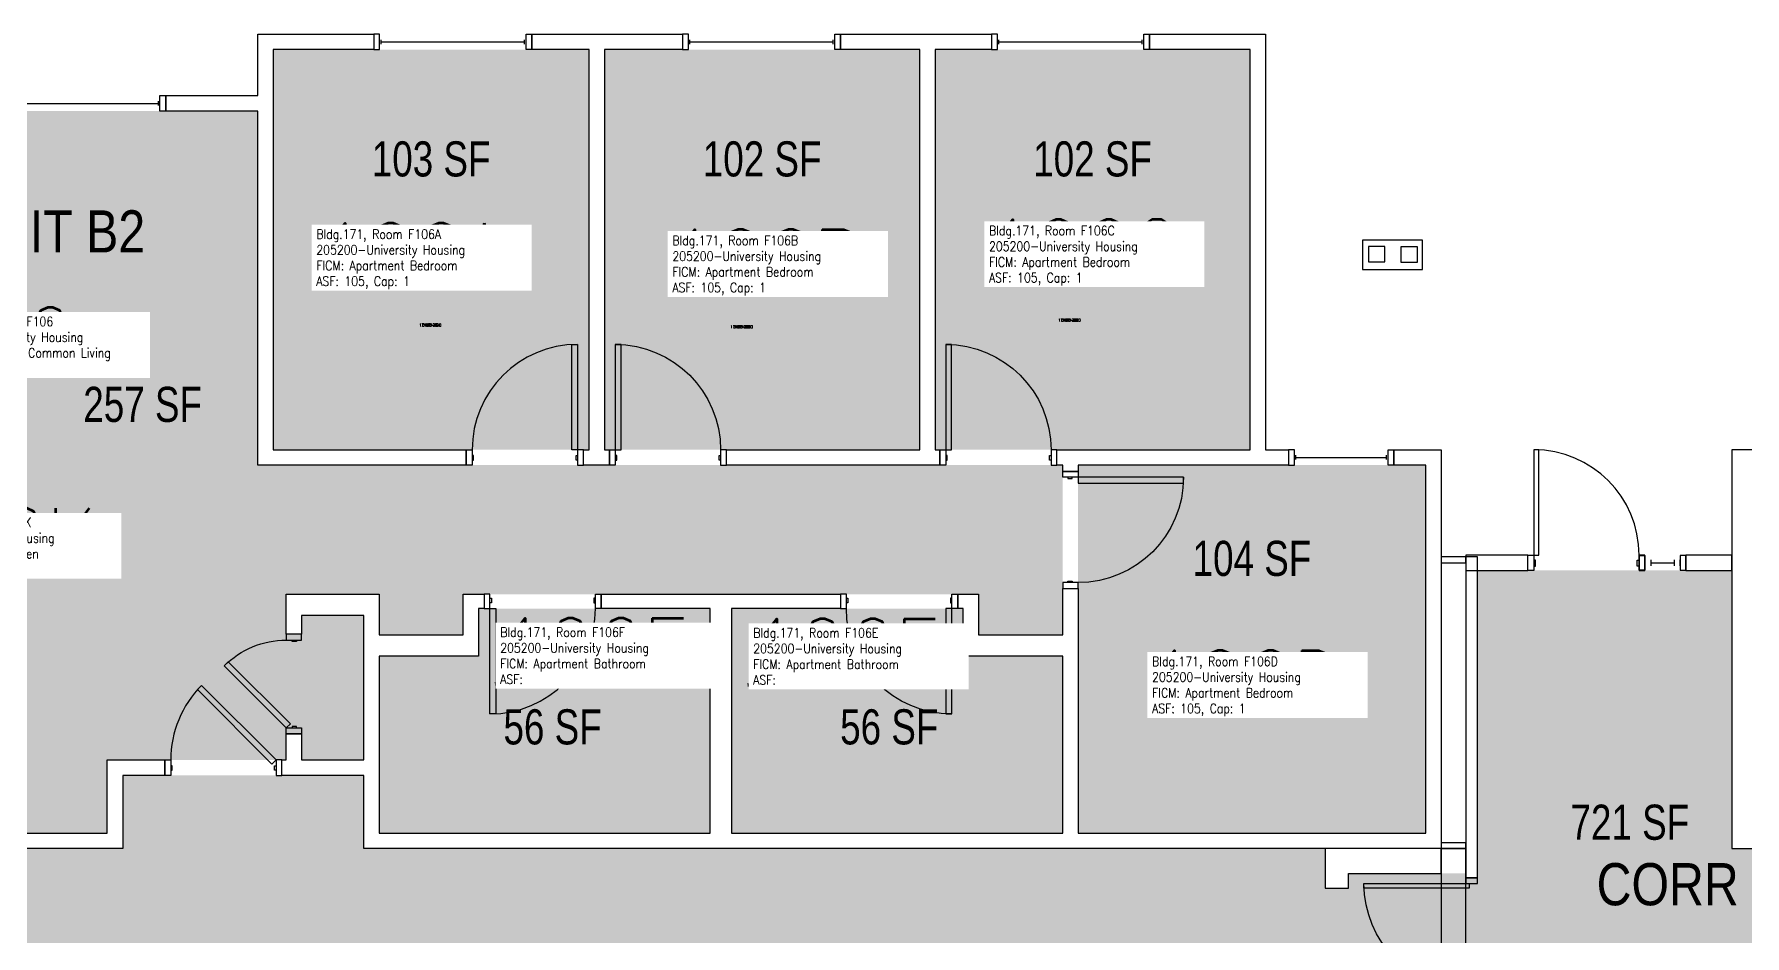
# Model space of a CAD drawing. Header units: inches. Extents: x -93 to 1642, y -75 to 1661.
# Drawn here: x 244 to 829, y 1353 to 1661 of the extents above; entities that cross this region are included whole.
import ezdxf
from ezdxf.enums import TextEntityAlignment as Align

# ---------------------------------------------------------------- set-up
doc = ezdxf.new("R2010")
doc.units = ezdxf.units.IN
doc.header["$LTSCALE"] = 96
doc.header["$MEASUREMENT"] = 0
for name, color, linetype in [('A-AREA-IDEN', 1, 'Continuous'), ('A-DOOR', 2, 'Continuous'), ('A-GLAZ', 1, 'Continuous'), ('A-IDEN-RNUM', 7, 'Continuous'), ('A-IDEN-SNUM', 4, 'Continuous'), ('A-IDEN-VNUM', 4, 'Continuous'), ('A-WALL', 5, 'Continuous'), ('AREA-TEXT', 3, 'Continuous'), ('Rooms-Category-Color', 7, 'Continuous'), ('Rooms-College-Color', 7, 'Continuous'), ('Rooms-Department-Color', 7, 'Continuous'), ('Rooms-Division-Color', 7, 'Continuous'), ('Rooms-Information', 7, 'Continuous')]:
    doc.layers.add(name, color=color, linetype=linetype)
doc.styles.add('AREA', font='arial.ttf', dxfattribs={"width": 0.75, "height": 12})
doc.styles.add('ROOMSNUMBER', font='txt.shx', dxfattribs={"height": 0.03})
doc.styles.add('ROOMVNUMBER', font='simplex.shx', dxfattribs={"width": 0.85})
doc.styles.get("Standard").update_dxf_attribs({"font": 'ARIALN.TTF'})

msp = doc.modelspace()

# ---------------------------------------------------------------- hatches: boundary and pattern name
h = msp.add_hatch()
h.set_pattern_fill('ANSI31', color=256, style=0)
h.set_pattern_definition([(135, (784.10672, 2033.59211), (0.088388348, 0.088388348), [])])
h.paths.add_polyline_path([(452.64, 1449.64), (393.9, 1449.64), (393.9, 1440.43), (452.64, 1440.43)], flags=9)
at = {"layer": 'Rooms-Category-Color', "true_color": 0x728ef3}
for points in [[(433.88, 1655.5), (325.88, 1655.5), (325.88, 1518.75), (433.88, 1518.75), (433.86, 1655.06)], [(546.75, 1655.5), (439.13, 1655.5), (439.11, 1518.76), (546.75, 1518.75), (546.74, 1655.06)], [(552, 1655.5), (659.63, 1655.5), (659.63, 1518.75), (551.99, 1518.76), (551.99, 1655.06)], [(185.13, 1634.5), (320.63, 1634.5), (320.63, 1513.5), (595.63, 1513.5), (595.63, 1455.5), (566.87, 1455.5), (566.87, 1469.37), (390.84, 1469.37), (390.84, 1455.5), (362.09, 1455.5), (362.09, 1469.37), (330.39, 1469.37), (330.39, 1455.75), (335.64, 1455.75), (335.64, 1462.12), (356.84, 1462.12), (356.84, 1412.75), (335.64, 1412.75), (335.64, 1421.75), (330.39, 1421.75), (330.39, 1412.75), (269.27, 1412.75), (269.27, 1503.25), (199.13, 1503.25), (199.13, 1517.87), (185.13, 1517.87)], [(719.61, 1387.75), (719.63, 1513.5), (600.88, 1513.5), (600.88, 1387.75)], [(185.13, 1503.25), (185.13, 1387.75), (269.27, 1387.75), (269.27, 1503.25)], [(475.22, 1387.75), (362.09, 1387.75), (362.09, 1448.25), (396.09, 1448.25), (396.09, 1464.5), (475.23, 1464.5)], [(561.61, 1464.5), (482.48, 1464.5), (482.48, 1387.75), (595.61, 1387.75), (595.63, 1448.25), (561.63, 1448.25)]]:
    msp.add_hatch(color=171, dxfattribs=at).paths.add_polyline_path(points)
at = {"layer": 'Rooms-Category-Color', "true_color": 0xadadad}
msp.add_hatch(color=253, dxfattribs=at).paths.add_polyline_path([(185.13, 1382.5), (274.52, 1382.5), (274.52, 1407.5), (356.84, 1407.5), (356.84, 1382.5), (685.25, 1382.5), (685.25, 1369), (693.25, 1369), (693.25, 1374), (724.88, 1374), (733.25, 1374), (733.25, 1372.5), (737.25, 1372.5), (737.25, 1477.5), (824.12, 1477.5), (824.12, 1382.5), (1192.16, 1382.5), (1192.16, 1407.5), (1274.48, 1407.5), (1274.48, 1382.5), (1363.87, 1382.5), (1363.87, 1322.5), (1138.87, 1322.5), (1138.87, 1202.75), (1051.88, 1202.75), (1051.88, 1322.5), (935.89, 1322.5), (935.89, 1286.5), (785.25, 1286.5), (785.25, 1300), (777.25, 1300), (777.25, 1295), (737.25, 1295), (737.25, 1296.5), (733.25, 1296.5), (733.25, 1286.5), (713.23, 1286.5), (622.11, 1286.5), (622.11, 1322.5), (185.13, 1322.5)])
at = {"layer": 'Rooms-College-Color', "true_color": 0xadadad}
for points in [[(433.88, 1655.5), (325.88, 1655.5), (325.88, 1518.75), (433.88, 1518.75), (433.86, 1655.06)], [(546.75, 1655.5), (439.13, 1655.5), (439.11, 1518.76), (546.75, 1518.75), (546.74, 1655.06)], [(552, 1655.5), (659.63, 1655.5), (659.63, 1518.75), (551.99, 1518.76), (551.99, 1655.06)], [(185.13, 1634.5), (320.63, 1634.5), (320.63, 1513.5), (595.63, 1513.5), (595.63, 1455.5), (566.87, 1455.5), (566.87, 1469.37), (390.84, 1469.37), (390.84, 1455.5), (362.09, 1455.5), (362.09, 1469.37), (330.39, 1469.37), (330.39, 1455.75), (335.64, 1455.75), (335.64, 1462.12), (356.84, 1462.12), (356.84, 1412.75), (335.64, 1412.75), (335.64, 1421.75), (330.39, 1421.75), (330.39, 1412.75), (269.27, 1412.75), (269.27, 1503.25), (199.13, 1503.25), (199.13, 1517.87), (185.13, 1517.87)], [(719.61, 1387.75), (719.63, 1513.5), (600.88, 1513.5), (600.88, 1387.75)], [(185.13, 1503.25), (185.13, 1387.75), (269.27, 1387.75), (269.27, 1503.25)], [(185.13, 1382.5), (274.52, 1382.5), (274.52, 1407.5), (356.84, 1407.5), (356.84, 1382.5), (685.25, 1382.5), (685.25, 1369), (693.25, 1369), (693.25, 1374), (724.88, 1374), (733.25, 1374), (733.25, 1372.5), (737.25, 1372.5), (737.25, 1477.5), (824.12, 1477.5), (824.12, 1382.5), (1192.16, 1382.5), (1192.16, 1407.5), (1274.48, 1407.5), (1274.48, 1382.5), (1363.87, 1382.5), (1363.87, 1322.5), (1138.87, 1322.5), (1138.87, 1202.75), (1051.88, 1202.75), (1051.88, 1322.5), (935.89, 1322.5), (935.89, 1286.5), (785.25, 1286.5), (785.25, 1300), (777.25, 1300), (777.25, 1295), (737.25, 1295), (737.25, 1296.5), (733.25, 1296.5), (733.25, 1286.5), (713.23, 1286.5), (622.11, 1286.5), (622.11, 1322.5), (185.13, 1322.5)], [(475.22, 1387.75), (362.09, 1387.75), (362.09, 1448.25), (396.09, 1448.25), (396.09, 1464.5), (475.23, 1464.5)], [(561.61, 1464.5), (482.48, 1464.5), (482.48, 1387.75), (595.61, 1387.75), (595.63, 1448.25), (561.63, 1448.25)]]:
    msp.add_hatch(color=253, dxfattribs=at).paths.add_polyline_path(points)
at = {"layer": 'Rooms-Department-Color', "true_color": 0x604aed}
for points in [[(433.88, 1655.5), (325.88, 1655.5), (325.88, 1518.75), (433.88, 1518.75), (433.86, 1655.06)], [(546.75, 1655.5), (439.13, 1655.5), (439.11, 1518.76), (546.75, 1518.75), (546.74, 1655.06)], [(552, 1655.5), (659.63, 1655.5), (659.63, 1518.75), (551.99, 1518.76), (551.99, 1655.06)], [(185.13, 1634.5), (320.63, 1634.5), (320.63, 1513.5), (595.63, 1513.5), (595.63, 1455.5), (566.87, 1455.5), (566.87, 1469.37), (390.84, 1469.37), (390.84, 1455.5), (362.09, 1455.5), (362.09, 1469.37), (330.39, 1469.37), (330.39, 1455.75), (335.64, 1455.75), (335.64, 1462.12), (356.84, 1462.12), (356.84, 1412.75), (335.64, 1412.75), (335.64, 1421.75), (330.39, 1421.75), (330.39, 1412.75), (269.27, 1412.75), (269.27, 1503.25), (199.13, 1503.25), (199.13, 1517.87), (185.13, 1517.87)], [(719.61, 1387.75), (719.63, 1513.5), (600.88, 1513.5), (600.88, 1387.75)], [(185.13, 1503.25), (185.13, 1387.75), (269.27, 1387.75), (269.27, 1503.25)], [(475.22, 1387.75), (362.09, 1387.75), (362.09, 1448.25), (396.09, 1448.25), (396.09, 1464.5), (475.23, 1464.5)], [(561.61, 1464.5), (482.48, 1464.5), (482.48, 1387.75), (595.61, 1387.75), (595.63, 1448.25), (561.63, 1448.25)]]:
    msp.add_hatch(color=173, dxfattribs=at).paths.add_polyline_path(points)
at = {"layer": 'Rooms-Department-Color', "true_color": 0xacacac}
msp.add_hatch(color=253, dxfattribs=at).paths.add_polyline_path([(185.13, 1382.5), (274.52, 1382.5), (274.52, 1407.5), (356.84, 1407.5), (356.84, 1382.5), (685.25, 1382.5), (685.25, 1369), (693.25, 1369), (693.25, 1374), (724.88, 1374), (733.25, 1374), (733.25, 1372.5), (737.25, 1372.5), (737.25, 1477.5), (824.12, 1477.5), (824.12, 1382.5), (1192.16, 1382.5), (1192.16, 1407.5), (1274.48, 1407.5), (1274.48, 1382.5), (1363.87, 1382.5), (1363.87, 1322.5), (1138.87, 1322.5), (1138.87, 1202.75), (1051.88, 1202.75), (1051.88, 1322.5), (935.89, 1322.5), (935.89, 1286.5), (785.25, 1286.5), (785.25, 1300), (777.25, 1300), (777.25, 1295), (737.25, 1295), (737.25, 1296.5), (733.25, 1296.5), (733.25, 1286.5), (713.23, 1286.5), (622.11, 1286.5), (622.11, 1322.5), (185.13, 1322.5)])
at = {"layer": 'Rooms-Division-Color', "true_color": 0x604aed}
for points in [[(433.88, 1655.5), (325.88, 1655.5), (325.88, 1518.75), (433.88, 1518.75), (433.86, 1655.06)], [(546.75, 1655.5), (439.13, 1655.5), (439.11, 1518.76), (546.75, 1518.75), (546.74, 1655.06)], [(552, 1655.5), (659.63, 1655.5), (659.63, 1518.75), (551.99, 1518.76), (551.99, 1655.06)], [(185.13, 1634.5), (320.63, 1634.5), (320.63, 1513.5), (595.63, 1513.5), (595.63, 1455.5), (566.87, 1455.5), (566.87, 1469.37), (390.84, 1469.37), (390.84, 1455.5), (362.09, 1455.5), (362.09, 1469.37), (330.39, 1469.37), (330.39, 1455.75), (335.64, 1455.75), (335.64, 1462.12), (356.84, 1462.12), (356.84, 1412.75), (335.64, 1412.75), (335.64, 1421.75), (330.39, 1421.75), (330.39, 1412.75), (269.27, 1412.75), (269.27, 1503.25), (199.13, 1503.25), (199.13, 1517.87), (185.13, 1517.87)], [(719.61, 1387.75), (719.63, 1513.5), (600.88, 1513.5), (600.88, 1387.75)], [(185.13, 1503.25), (185.13, 1387.75), (269.27, 1387.75), (269.27, 1503.25)], [(475.22, 1387.75), (362.09, 1387.75), (362.09, 1448.25), (396.09, 1448.25), (396.09, 1464.5), (475.23, 1464.5)], [(561.61, 1464.5), (482.48, 1464.5), (482.48, 1387.75), (595.61, 1387.75), (595.63, 1448.25), (561.63, 1448.25)]]:
    msp.add_hatch(color=173, dxfattribs=at).paths.add_polyline_path(points)
at = {"layer": 'Rooms-Division-Color', "true_color": 0xadadad}
msp.add_hatch(color=253, dxfattribs=at).paths.add_polyline_path([(185.13, 1382.5), (274.52, 1382.5), (274.52, 1407.5), (356.84, 1407.5), (356.84, 1382.5), (685.25, 1382.5), (685.25, 1369), (693.25, 1369), (693.25, 1374), (724.88, 1374), (733.25, 1374), (733.25, 1372.5), (737.25, 1372.5), (737.25, 1477.5), (824.12, 1477.5), (824.12, 1382.5), (1192.16, 1382.5), (1192.16, 1407.5), (1274.48, 1407.5), (1274.48, 1382.5), (1363.87, 1382.5), (1363.87, 1322.5), (1138.87, 1322.5), (1138.87, 1202.75), (1051.88, 1202.75), (1051.88, 1322.5), (935.89, 1322.5), (935.89, 1286.5), (785.25, 1286.5), (785.25, 1300), (777.25, 1300), (777.25, 1295), (737.25, 1295), (737.25, 1296.5), (733.25, 1296.5), (733.25, 1286.5), (713.23, 1286.5), (622.11, 1286.5), (622.11, 1322.5), (185.13, 1322.5)])

# ---------------------------------------------------------------- linework, layer by layer
at = {"layer": 'A-DOOR'}
for p, q in [((758.25, 1518.75), (756.5, 1518.75)), ((756.5, 1518.75), (756.5, 1482.75)), ((758.25, 1482.75), (758.25, 1518.75)), ((733.25, 1482.12), (724.88, 1482.12)), ((724.88, 1482.12), (724.88, 1482.12)), ((724.88, 1482.12), (724.88, 1480.12)), ((724.88, 1480.12), (733.25, 1480.12)), ((733.25, 1480.12), (733.25, 1482.12)), ((754.5, 1477.5), (754.5, 1482.75)), ((754.5, 1482.75), (756.5, 1482.75)), ((756.5, 1482.75), (758.25, 1482.75)), ((756.5, 1482.75), (756.5, 1477.5)), ((757.13, 1481), (756.5, 1481)), ((756.5, 1481), (756.5, 1479)), ((756.5, 1479), (757.13, 1479)), ((757.13, 1479), (757.13, 1481)), ((791.88, 1479), (791.88, 1481)), ((791.88, 1481), (792.5, 1481)), ((792.5, 1479), (791.88, 1479)), ((794.5, 1482.75), (792.5, 1482.75)), ((792.5, 1482.75), (792.5, 1477.5)), ((792.5, 1481), (792.5, 1479)), ((794.5, 1477.5), (794.5, 1482.75)), ((756.5, 1477.5), (754.5, 1477.5)), ((792.5, 1477.5), (794.5, 1477.5)), ((733.25, 1384.5), (724.88, 1384.5)), ((724.88, 1384.5), (724.88, 1384.5)), ((724.88, 1384.5), (724.88, 1382.5)), ((733.25, 1382.5), (724.88, 1382.5)), ((724.88, 1382.5), (724.88, 1286.5)), ((724.88, 1382.5), (733.25, 1382.5)), ((733.25, 1382.5), (733.25, 1384.5)), ((733.25, 1286.5), (733.25, 1382.5)), ((698.5, 1369), (698.5, 1370.5)), ((698.5, 1370.5), (734.5, 1370.5)), ((734.5, 1369), (698.5, 1369)), ((737.25, 1372.5), (733.25, 1372.5)), ((733.25, 1372.5), (733.25, 1370.5)), ((733.25, 1370.5), (737.25, 1370.5)), ((734.5, 1370.5), (734.5, 1369)), ((737.25, 1370.5), (737.25, 1372.5))]:
    msp.add_line(p, q, dxfattribs=at)
for points in [[(429.88, 1518.75), (427.88, 1518.75), (427.88, 1554.75), (429.88, 1554.75)], [(442.75, 1518.75), (444.75, 1518.75), (444.75, 1554.75), (442.75, 1554.75)], [(555.63, 1518.75), (557.63, 1518.75), (557.63, 1554.75), (555.63, 1554.75)], [(393.88, 1513.5), (391.88, 1513.5), (391.88, 1518.75), (393.88, 1518.75)], [(393.88, 1515.25), (394.38, 1515.25), (394.38, 1516.75), (393.88, 1516.75)], [(429.88, 1515.25), (429.38, 1515.25), (429.38, 1516.75), (429.88, 1516.75)], [(429.88, 1513.5), (431.88, 1513.5), (431.88, 1518.75), (429.88, 1518.75)], [(442.75, 1513.5), (440.75, 1513.5), (440.75, 1518.75), (442.75, 1518.75)], [(442.75, 1515.25), (443.25, 1515.25), (443.25, 1516.75), (442.75, 1516.75)], [(478.75, 1515.25), (478.25, 1515.25), (478.25, 1516.75), (478.75, 1516.75)], [(478.75, 1513.5), (480.75, 1513.5), (480.75, 1518.75), (478.75, 1518.75)], [(555.63, 1513.5), (553.63, 1513.5), (553.63, 1518.75), (555.63, 1518.75)], [(555.63, 1515.25), (556.13, 1515.25), (556.13, 1516.75), (555.63, 1516.75)], [(591.63, 1515.25), (591.13, 1515.25), (591.13, 1516.75), (591.63, 1516.75)], [(591.63, 1513.5), (593.63, 1513.5), (593.63, 1518.75), (591.63, 1518.75)], [(595.63, 1509.38), (595.63, 1511.38), (600.88, 1511.38), (600.88, 1509.38)], [(597.38, 1509.38), (597.38, 1508.88), (598.88, 1508.88), (598.88, 1509.38)], [(600.88, 1509.38), (600.88, 1507.38), (636.88, 1507.38), (636.88, 1509.38)], [(595.63, 1473.38), (595.63, 1471.38), (600.88, 1471.38), (600.88, 1473.38)], [(597.38, 1473.38), (597.38, 1473.88), (598.88, 1473.88), (598.88, 1473.38)], [(399.98, 1469.37), (397.98, 1469.37), (397.98, 1464.5), (399.98, 1464.5)], [(399.98, 1468), (400.48, 1468), (400.48, 1466.5), (399.98, 1466.5)], [(435.98, 1468), (435.48, 1468), (435.48, 1466.5), (435.98, 1466.5)], [(435.98, 1469.37), (437.98, 1469.37), (437.98, 1464.5), (435.98, 1464.5)], [(521.73, 1469.37), (519.73, 1469.37), (519.73, 1464.5), (521.73, 1464.5)], [(521.73, 1468), (522.23, 1468), (522.23, 1466.5), (521.73, 1466.5)], [(557.73, 1468), (557.23, 1468), (557.23, 1466.5), (557.73, 1466.5)], [(557.73, 1469.37), (559.73, 1469.37), (559.73, 1464.5), (557.73, 1464.5)], [(399.98, 1464.5), (401.98, 1464.5), (401.98, 1428.5), (399.98, 1428.5)], [(557.73, 1464.5), (555.73, 1464.5), (555.73, 1428.5), (557.73, 1428.5)], [(335.64, 1453.7), (335.64, 1455.7), (330.39, 1455.7), (330.39, 1453.7)], [(333.89, 1453.7), (333.89, 1453.2), (332.39, 1453.2), (332.39, 1453.7)], [(330.39, 1423.7), (331.81, 1425.11), (310.59, 1446.33), (309.18, 1444.91)], [(326.91, 1412.75), (325.49, 1411.33), (300.04, 1436.79), (301.45, 1438.2)], [(335.64, 1423.7), (335.64, 1421.7), (330.39, 1421.7), (330.39, 1423.7)], [(333.89, 1423.7), (333.89, 1424.2), (332.39, 1424.2), (332.39, 1423.7)], [(290.91, 1407.5), (288.91, 1407.5), (288.91, 1412.75), (290.91, 1412.75)], [(290.91, 1409.25), (291.41, 1409.25), (291.41, 1410.75), (290.91, 1410.75)], [(326.91, 1409.25), (326.41, 1409.25), (326.41, 1410.75), (326.91, 1410.75)], [(326.91, 1407.5), (328.91, 1407.5), (328.91, 1412.75), (326.91, 1412.75)]]:
    msp.add_lwpolyline(points, close=True, dxfattribs=at)
for centre, start, end in [((429.88, 1518.75), 90, 180), ((756.5, 1482.75), 0, 90), ((399.98, 1464.5), 270, 0), ((326.91, 1412.75), 135, 180)]:
    msp.add_arc(centre, 36, start, end, dxfattribs=at)
at = {"layer": 'A-DOOR', "extrusion": (0, 0, -1)}
for centre, radius, start, end in [((-442.75, 1518.75), 36, 90, 180), ((-555.63, 1518.75), 36, 90, 180), ((-600.88, 1509.38), 36, 180, 270), ((-557.73, 1464.5), 36, 270, 0), ((-330.39, 1423.7), 30, 45, 90), ((-734.5, 1370.5), 36, 270, 0)]:
    msp.add_arc(centre, radius, start, end, dxfattribs=at)
at = {"layer": 'A-GLAZ'}
for p, q in [((362.78, 1657.37), (362.78, 1658.87)), ((362.78, 1658.12), (411.78, 1658.12)), ((411.78, 1657.37), (411.78, 1658.87)), ((468.25, 1657.37), (468.25, 1658.87)), ((468.25, 1658.12), (517.25, 1658.12)), ((517.25, 1657.37), (517.25, 1658.87)), ((573.78, 1657.37), (573.78, 1658.87)), ((573.78, 1658.12), (622.78, 1658.12)), ((622.78, 1657.37), (622.78, 1658.87)), ((219.74, 1637.12), (286.74, 1637.12)), ((286.74, 1636.37), (286.74, 1637.87)), ((675.24, 1515.37), (675.24, 1516.87)), ((675.24, 1516.12), (706.24, 1516.12)), ((706.24, 1515.37), (706.24, 1516.87)), ((792.5, 1477.62), (792.5, 1482.62)), ((792.5, 1482.62), (794.5, 1482.62)), ((794.5, 1482.62), (794.5, 1477.62)), ((794.5, 1481.12), (794.5, 1479.12)), ((796.5, 1481.12), (796.5, 1479.12)), ((796.5, 1480.12), (804.5, 1480.12)), ((804.5, 1481.12), (804.5, 1479.12)), ((808.5, 1482.62), (806.5, 1482.62)), ((806.5, 1482.62), (806.5, 1477.62)), ((806.5, 1479.12), (806.5, 1481.12)), ((808.5, 1477.62), (808.5, 1482.62)), ((794.5, 1477.62), (792.5, 1477.62)), ((806.5, 1477.62), (808.5, 1477.62))]:
    msp.add_line(p, q, dxfattribs=at)
for points in [[(362.28, 1660.75), (360.28, 1660.75), (360.28, 1655.5), (362.28, 1655.5)], [(412.28, 1660.75), (414.28, 1660.75), (414.28, 1655.5), (412.28, 1655.5)], [(467.75, 1660.75), (465.75, 1660.75), (465.75, 1655.5), (467.75, 1655.5)], [(517.75, 1660.75), (519.75, 1660.75), (519.75, 1655.5), (517.75, 1655.5)], [(573.28, 1660.75), (571.28, 1660.75), (571.28, 1655.5), (573.28, 1655.5)], [(623.28, 1660.75), (625.28, 1660.75), (625.28, 1655.5), (623.28, 1655.5)], [(287.24, 1639.75), (289.24, 1639.75), (289.24, 1634.5), (287.24, 1634.5)], [(674.74, 1518.75), (672.74, 1518.75), (672.74, 1513.5), (674.74, 1513.5)], [(706.74, 1518.75), (708.74, 1518.75), (708.74, 1513.5), (706.74, 1513.5)]]:
    msp.add_lwpolyline(points, close=True, dxfattribs=at)
at = {"layer": 'A-WALL'}
for p, q in [((320.63, 1660.75), (360.28, 1660.75)), ((320.63, 1639.75), (320.63, 1660.75)), ((360.28, 1660.75), (360.28, 1655.5)), ((414.28, 1660.75), (465.75, 1660.75)), ((414.28, 1655.5), (414.28, 1660.75)), ((465.75, 1660.75), (465.75, 1655.5)), ((519.75, 1655.5), (519.75, 1660.75)), ((519.75, 1660.75), (571.28, 1660.75)), ((571.28, 1660.75), (571.28, 1655.5)), ((625.28, 1660.75), (664.88, 1660.75)), ((625.28, 1655.5), (625.28, 1660.75)), ((664.88, 1660.75), (664.88, 1518.75)), ((360.28, 1655.5), (325.88, 1655.5)), ((325.88, 1655.5), (325.88, 1518.75)), ((433.88, 1655.5), (414.28, 1655.5)), ((433.88, 1518.75), (433.88, 1655.5)), ((465.75, 1655.5), (439.13, 1655.5)), ((439.13, 1655.5), (439.13, 1518.75)), ((546.75, 1655.5), (519.75, 1655.5)), ((546.75, 1518.75), (546.75, 1655.5)), ((552, 1655.5), (552, 1518.75)), ((571.28, 1655.5), (552, 1655.5)), ((659.63, 1655.5), (625.28, 1655.5)), ((659.63, 1518.75), (659.63, 1655.5)), ((289.24, 1639.75), (320.63, 1639.75)), ((289.24, 1634.5), (289.24, 1639.75)), ((320.63, 1634.5), (289.24, 1634.5)), ((320.63, 1513.5), (320.63, 1634.5)), ((718.54, 1590.4), (697.96, 1590.4)), ((697.96, 1590.4), (697.96, 1580.34)), ((718.54, 1580.34), (718.54, 1590.4)), ((705.64, 1588.2), (700.05, 1588.2)), ((700.05, 1588.2), (700.05, 1582.93)), ((705.64, 1582.93), (705.64, 1588.2)), ((716.75, 1588.12), (711.16, 1588.12)), ((711.16, 1588.12), (711.16, 1582.85)), ((716.75, 1582.85), (716.75, 1588.12)), ((697.96, 1580.34), (718.54, 1580.34)), ((700.05, 1582.93), (705.64, 1582.93)), ((711.16, 1582.85), (716.75, 1582.85)), ((391.88, 1513.5), (320.63, 1513.5)), ((325.88, 1518.75), (391.88, 1518.75)), ((391.88, 1518.75), (391.88, 1513.5)), ((431.88, 1518.75), (433.88, 1518.75)), ((431.88, 1513.5), (431.88, 1518.75)), ((440.75, 1513.5), (431.88, 1513.5)), ((439.13, 1518.75), (440.75, 1518.75)), ((440.75, 1518.75), (440.75, 1513.5)), ((480.75, 1518.75), (546.75, 1518.75)), ((480.75, 1513.5), (480.75, 1518.75)), ((553.63, 1513.5), (480.75, 1513.5)), ((552, 1518.75), (553.63, 1518.75)), ((553.63, 1518.75), (553.63, 1513.5)), ((593.63, 1518.75), (659.63, 1518.75)), ((593.63, 1513.5), (593.63, 1518.75)), ((595.63, 1513.5), (593.63, 1513.5)), ((595.63, 1511.38), (595.63, 1513.5)), ((664.25, 1513.5), (600.88, 1513.5)), ((600.88, 1513.5), (600.88, 1511.38)), ((672.74, 1513.5), (664.25, 1513.5)), ((664.88, 1518.75), (672.74, 1518.75)), ((672.74, 1518.75), (672.74, 1513.5)), ((708.74, 1518.75), (724.88, 1518.75)), ((708.74, 1513.5), (708.74, 1518.75)), ((719.63, 1513.5), (708.74, 1513.5)), ((719.63, 1387.75), (719.63, 1513.5)), ((724.88, 1518.75), (724.88, 1382.5)), ((840.26, 1518.75), (824.12, 1518.75)), ((824.12, 1518.75), (824.12, 1382.5)), ((600.88, 1511.38), (595.63, 1511.38)), ((754.5, 1482.75), (733.25, 1482.75)), ((733.25, 1482.75), (733.25, 1477.5)), ((737.25, 1482.12), (733.25, 1482.12)), ((733.25, 1482.12), (733.25, 1372.5)), ((737.25, 1372.5), (737.25, 1482.12)), ((754.5, 1477.5), (754.5, 1482.75)), ((824.12, 1482.75), (808.5, 1482.75)), ((808.5, 1482.75), (808.5, 1477.5)), ((824.12, 1477.5), (824.12, 1482.75)), ((733.25, 1477.5), (754.5, 1477.5)), ((808.5, 1477.5), (824.12, 1477.5)), ((330.39, 1469.37), (362.09, 1469.37)), ((330.39, 1455.7), (330.39, 1469.37)), ((362.09, 1469.37), (362.09, 1455.5)), ((390.84, 1469.37), (397.98, 1469.37)), ((390.84, 1455.5), (390.84, 1469.37)), ((397.98, 1469.37), (397.98, 1464.5)), ((437.98, 1469.37), (519.73, 1469.37)), ((437.98, 1464.5), (437.98, 1469.37)), ((519.73, 1469.37), (519.73, 1464.5)), ((559.73, 1469.37), (566.87, 1469.37)), ((559.73, 1464.5), (559.73, 1469.37)), ((566.87, 1469.37), (566.87, 1455.5)), ((595.63, 1468.75), (595.63, 1471.38)), ((595.63, 1471.38), (600.88, 1471.38)), ((595.63, 1455.5), (595.63, 1468.75)), ((600.88, 1471.38), (600.88, 1468.75)), ((600.88, 1468.75), (600.88, 1387.75)), ((356.84, 1462.12), (335.64, 1462.12)), ((335.64, 1462.12), (335.64, 1455.7)), ((356.84, 1412.75), (356.84, 1462.12)), ((397.98, 1464.5), (396.09, 1464.5)), ((396.09, 1464.5), (396.09, 1448.25)), ((475.23, 1464.5), (437.98, 1464.5)), ((475.23, 1387.75), (475.23, 1464.5)), ((519.73, 1464.5), (482.48, 1464.5)), ((482.48, 1464.5), (482.48, 1387.75)), ((561.63, 1464.5), (559.73, 1464.5)), ((561.63, 1448.25), (561.63, 1464.5)), ((335.64, 1455.7), (330.39, 1455.7)), ((362.09, 1455.5), (390.84, 1455.5)), ((566.87, 1455.5), (595.63, 1455.5)), ((396.09, 1448.25), (362.09, 1448.25)), ((362.09, 1448.25), (362.09, 1387.75)), ((595.63, 1448.25), (561.63, 1448.25)), ((595.63, 1387.75), (595.63, 1448.25)), ((330.39, 1412.75), (330.39, 1421.7)), ((330.39, 1421.7), (335.64, 1421.7)), ((335.64, 1421.7), (335.64, 1412.75)), ((269.27, 1412.75), (288.91, 1412.75)), ((269.27, 1387.75), (269.27, 1412.75)), ((288.91, 1412.75), (288.91, 1407.5)), ((328.91, 1412.75), (330.39, 1412.75)), ((328.91, 1407.5), (328.91, 1412.75)), ((335.64, 1412.75), (356.84, 1412.75)), ((288.91, 1407.5), (274.52, 1407.5)), ((274.52, 1407.5), (274.52, 1382.5)), ((356.84, 1407.5), (328.91, 1407.5)), ((356.84, 1382.5), (356.84, 1407.5)), ((185.13, 1387.75), (269.27, 1387.75)), ((362.09, 1387.75), (475.23, 1387.75)), ((482.48, 1387.75), (595.63, 1387.75)), ((600.88, 1387.75), (719.63, 1387.75)), ((274.52, 1382.5), (179.88, 1382.5)), ((596.25, 1382.5), (356.84, 1382.5)), ((724.88, 1382.5), (596.25, 1382.5)), ((685.25, 1382.5), (685.25, 1369)), ((724.88, 1374), (724.88, 1382.5)), ((824.12, 1382.5), (952.75, 1382.5)), ((693.25, 1369), (693.25, 1374)), ((693.25, 1374), (724.88, 1374)), ((685.25, 1369), (693.25, 1369)), ((733.25, 1372.5), (737.25, 1372.5))]:
    msp.add_line(p, q, dxfattribs=at)

# ---------------------------------------------------------------- texts
at = {"layer": 'A-AREA-IDEN'}
for s, p in [('UNIT B2', (250.58, 1586.16)), ('CORR', (802.25, 1363.11))]:
    msp.add_text(s, height=14.4, dxfattribs=at).set_placement(p, align=Align.CENTER)
at = {"layer": 'A-IDEN-RNUM', "style": 'ROOMSNUMBER', "width": 0.85}
for s, p in [('0106-A0', (379.59, 1561.34)), ('0106-B0', (485.93, 1560.77)), ('0106-C0', (597.92, 1563.04)), ('0106-F0', (405.22, 1438.73)), ('0106-E0', (491.58, 1438.38)), ('0106-D0', (659.15, 1428.98))]:
    msp.add_text(s, height=1, dxfattribs=at).set_placement(p, align=Align.MIDDLE_CENTER)
at = {"layer": 'A-IDEN-SNUM', "style": 'ROOMSNUMBER', "width": 0.85}
for s, p in [('1710F106A0', (379.59, 1561.34)), ('1710F106B0', (485.93, 1560.77)), ('1710F106C0', (597.92, 1563.04)), ('1710F106F0', (405.22, 1438.73)), ('1710F106E0', (491.58, 1438.38)), ('1710F106D0', (659.15, 1428.98))]:
    msp.add_text(s, height=1, dxfattribs=at).set_placement(p, align=Align.MIDDLE_CENTER)
at = {"layer": 'A-IDEN-VNUM', "style": 'ROOMVNUMBER', "width": 0.85}
for s, p in [('106A', (373.44, 1584.92)), ('106C', (602.76, 1586.13)), ('106B', (494.14, 1582.76)), ('106', (232.58, 1556.16)), ('106K', (232.3, 1487.53)), ('106F', (434.89, 1449.97)), ('106E', (521.32, 1449.75)), ('106D', (658.02, 1438.94))]:
    msp.add_text(s, height=22.5, dxfattribs=at).set_placement(p, align=Align.MIDDLE_CENTER)
at = {"layer": 'AREA-TEXT', "style": 'AREA', "width": 0.75}
for s, p in [('103 SF', (379.87, 1618.14)), ('102 SF', (492.93, 1618.14)), ('102 SF', (605.81, 1618.14)), ('257 SF', (281.33, 1534.26)), ('104 SF', (660.25, 1481.64)), ('56 SF', (421.35, 1424.07)), ('56 SF', (536.36, 1424.07)), ('721 SF', (789.32, 1391.49))]:
    msp.add_text(s, height=12, dxfattribs=at).set_placement(p, align=Align.MIDDLE_CENTER)

# ---------------------------------------------------------------- next in the draw order: texts
at = {"layer": 'Rooms-Information', "char_height": 3.2143, "width": 72, "attachment_point": 7, "style": 'ROOMVNUMBER', "bg_fill": 3, "box_fill_scale": 1.5, "bg_fill_color": 256, "bg_fill_true_color": 13158600, "bg_fill_transparency": 0}
for s, insert in [('Bldg.171, Room F106A^M^J205200-University Housing^M^JFICM: Apartment Bedroom^M^JASF: 105, Cap: 1', (340.65, 1573.67)), ('Bldg.171, Room F106C^M^J205200-University Housing^M^JFICM: Apartment Bedroom^M^JASF: 105, Cap: 1', (570.43, 1574.88)), ('Bldg.171, Room F106B^M^J205200-University Housing^M^JFICM: Apartment Bedroom^M^JASF: 105, Cap: 1', (462.27, 1571.51)), ('Bldg.171, Room F106^M^J205200-University Housing^M^JFICM: Apartment Common Living^M^JASF: 420', (210.26, 1544.91)), ('Bldg.171, Room F106K^M^J205200-University Housing^M^JFICM: Apartment Kitchen^M^JASF: ', (200.43, 1476.28)), ('Bldg.171, Room F106F^M^J205200-University Housing^M^JFICM: Apartment Bathroom^M^JASF: ', (403.47, 1438.72)), ('Bldg.171, Room F106E^M^J205200-University Housing^M^JFICM: Apartment Bathroom^M^JASF: ', (489.9, 1438.5)), ('Bldg.171, Room F106D^M^J205200-University Housing^M^JFICM: Apartment Bedroom^M^JASF: 105, Cap: 1', (626.14, 1427.69))]:
    msp.add_mtext(s, dxfattribs=dict(at, insert=insert))

doc.saveas('drawing.dxf')
